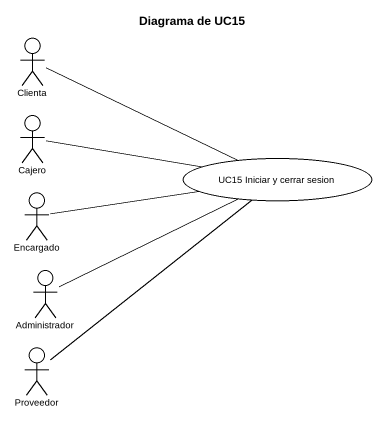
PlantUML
@startuml
title Diagrama de UC15
actor Clienta
actor Cajero
actor Encargado
usecase "UC15 Iniciar y cerrar sesion" as UC15_Iniciar_y_cerrar_sesion
actor Administrador
actor Proveedor
Clienta -right- UC15_Iniciar_y_cerrar_sesion
Cajero -right- UC15_Iniciar_y_cerrar_sesion
Encargado -right- UC15_Iniciar_y_cerrar_sesion
Administrador -right- UC15_Iniciar_y_cerrar_sesion
Proveedor -up- UC15_Iniciar_y_cerrar_sesion
@enduml
